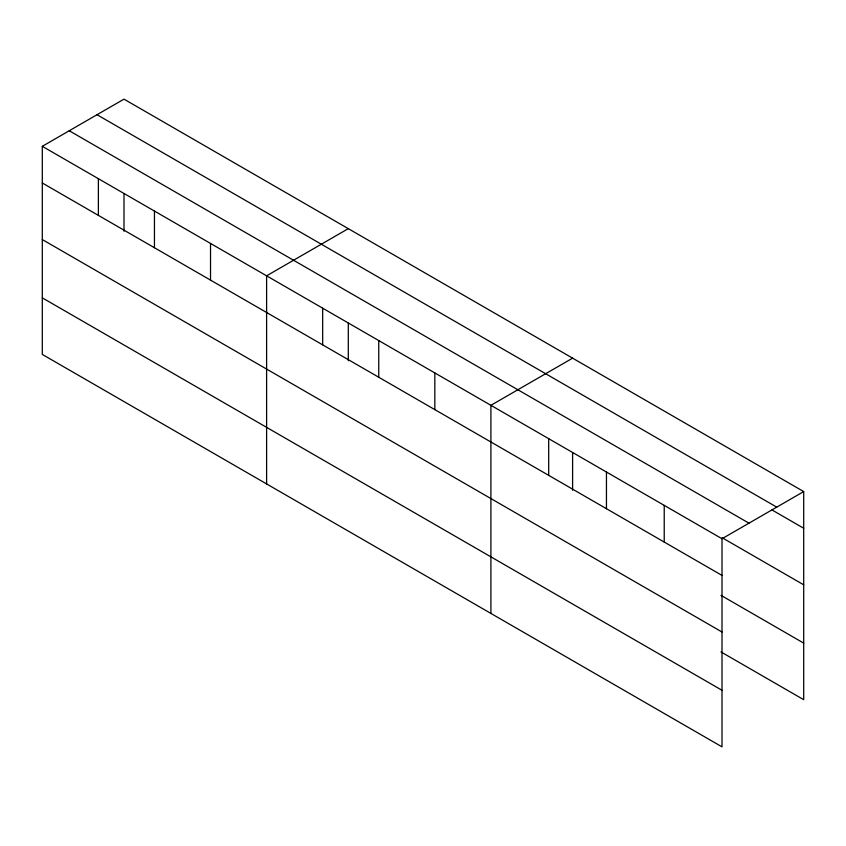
<?xml version="1.0" encoding="UTF-8"?>
<svg xmlns="http://www.w3.org/2000/svg" width="846" height="846" viewBox="0 0 846 846"><rect width="100%" height="100%" fill="white"/><g stroke="black" fill="none" stroke-linecap="round" stroke-linejoin="round"><path stroke-width="1.27" d="M722.008 631.994L722.008 538.743L42.3 146.316L42.3 354.421L722.008 746.849L722.008 631.994L42.3 239.566M721.004 651.938L803.7 699.684L803.7 491.579L123.992 99.151L42.3 146.316M348.298 228.653L266.606 275.817L266.606 483.923M572.605 358.154L490.902 405.319L490.902 613.424M722.008 538.743L803.7 491.579M97.036 114.718L776.744 507.145M771.986 509.937L803.7 528.253M69.256 130.76L748.964 523.177M722.135 537.728L803.7 584.819M42.3 183L722.008 575.417M721.004 595.362L803.7 643.108M42.3 297.855L722.008 690.273M664.226 505.39L664.226 542.064M606.455 472.036L606.455 508.71M572.605 452.695L572.605 490.257M548.684 438.672L548.684 475.346M434.833 372.949L434.833 409.623M378.754 340.568L378.754 377.242M348.298 323.193L348.298 360.756M322.675 308.198L322.675 344.872M210.527 243.447L210.527 280.121M154.448 211.066L154.448 247.741M123.992 193.692L123.992 231.254M98.379 178.696L98.379 215.37"/></g></svg>
